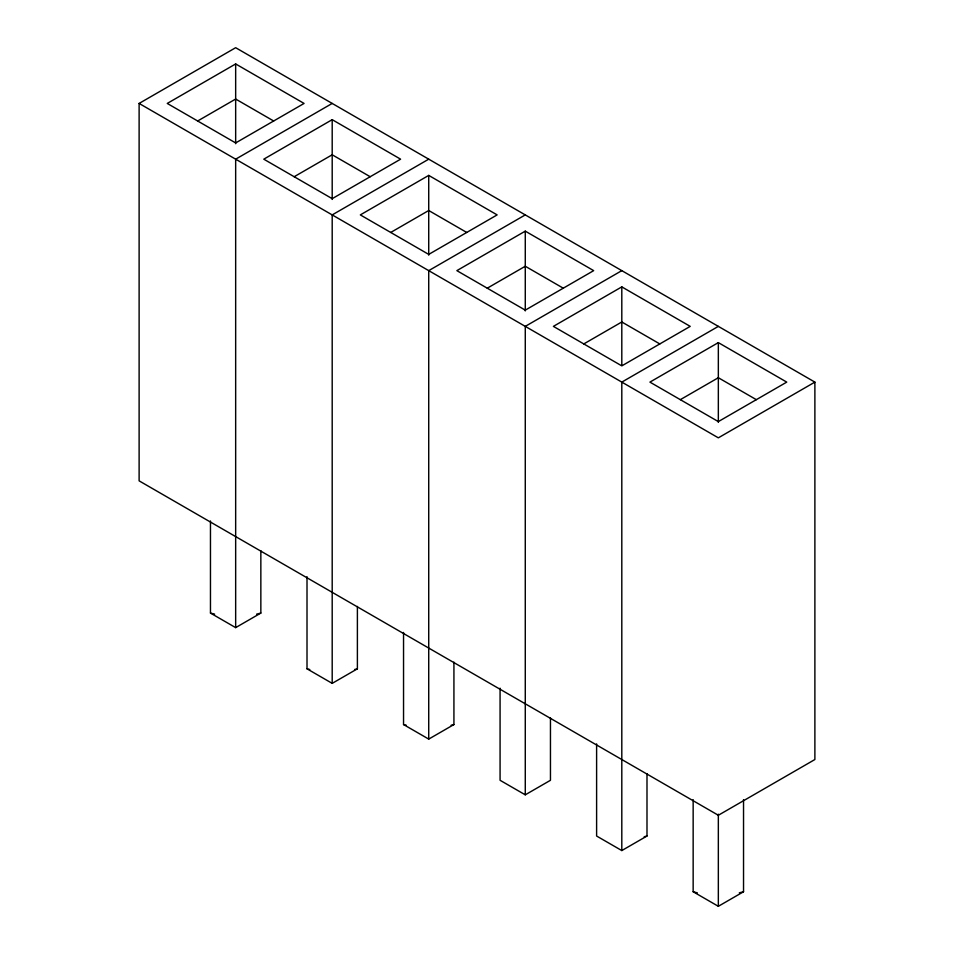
<?xml version="1.0" encoding="UTF-8"?>
<svg xmlns="http://www.w3.org/2000/svg" width="954" height="954" viewBox="0 0 954 954"><rect width="100%" height="100%" fill="white"/><g stroke="black" fill="none" stroke-linecap="round" stroke-linejoin="round"><path stroke-width="1.43" d="M139.117 103.437L235.662 47.7L814.883 382.113L814.883 759.527L718.338 815.265L139.117 480.852L139.117 103.437L718.338 437.838L814.883 382.113M235.662 63.942L167.248 103.437L235.662 142.933L304.076 103.437L235.662 63.942L235.662 143.72M197.657 120.991L235.662 99.049L273.667 120.991M332.195 103.437L235.662 159.175L235.662 627.625L210.464 613.076L210.464 520.967M332.195 119.667L263.781 159.175L332.195 198.67L400.608 159.175L332.195 119.667L332.195 199.446M294.19 176.728L332.195 154.786L370.2 176.728M428.728 159.175L332.195 214.9L332.195 683.362L307.009 668.814L307.009 576.705M428.728 175.405L360.326 214.9L428.728 254.396L497.141 214.9L428.728 175.405L428.728 255.183M390.723 232.454L428.728 210.512L466.733 232.454M525.272 214.9L428.728 270.638L428.728 739.1L403.542 724.551L403.542 632.442M525.272 231.142L456.859 270.638L525.272 310.133L593.674 270.638L525.272 231.142L525.272 310.921M487.267 288.191L525.272 266.249L563.277 288.191M621.805 270.638L525.272 326.375L525.272 703.802M621.805 286.88L553.392 326.375L621.805 365.871L690.219 326.375L621.805 286.88L621.805 365.167M583.8 343.929L621.805 321.987L659.81 343.929M718.338 326.375L621.805 382.113L621.805 850.563L596.608 836.026L596.608 743.905M718.338 342.617L649.924 382.113L718.338 421.608L786.752 382.113L718.338 342.617L718.338 422.395M235.662 627.625L260.847 613.076L260.847 550.685M680.333 399.666L718.338 377.724L756.343 399.666M332.195 683.362L357.392 668.814L357.392 606.422M428.728 739.1L453.925 724.551L453.925 662.148M500.075 688.18L500.075 780.289L525.272 794.825L550.458 780.289L550.458 717.885M621.805 850.563L646.991 836.026L646.991 773.622M693.153 799.643L693.153 891.751L718.338 906.3L743.536 891.751L743.536 799.643M256.626 614.149L260.847 613.076M354.578 669.529L357.392 668.814M451.111 725.255L453.925 724.551M644.188 836.73L646.991 836.026M739.314 892.825L743.536 891.751M210.464 613.076L214.65 614.149M307.009 668.814L309.788 669.529M403.542 724.551L406.321 725.255M693.153 891.751L697.326 892.825M718.338 814.191L718.338 906.3M525.272 704.207L525.272 794.825"/></g></svg>
